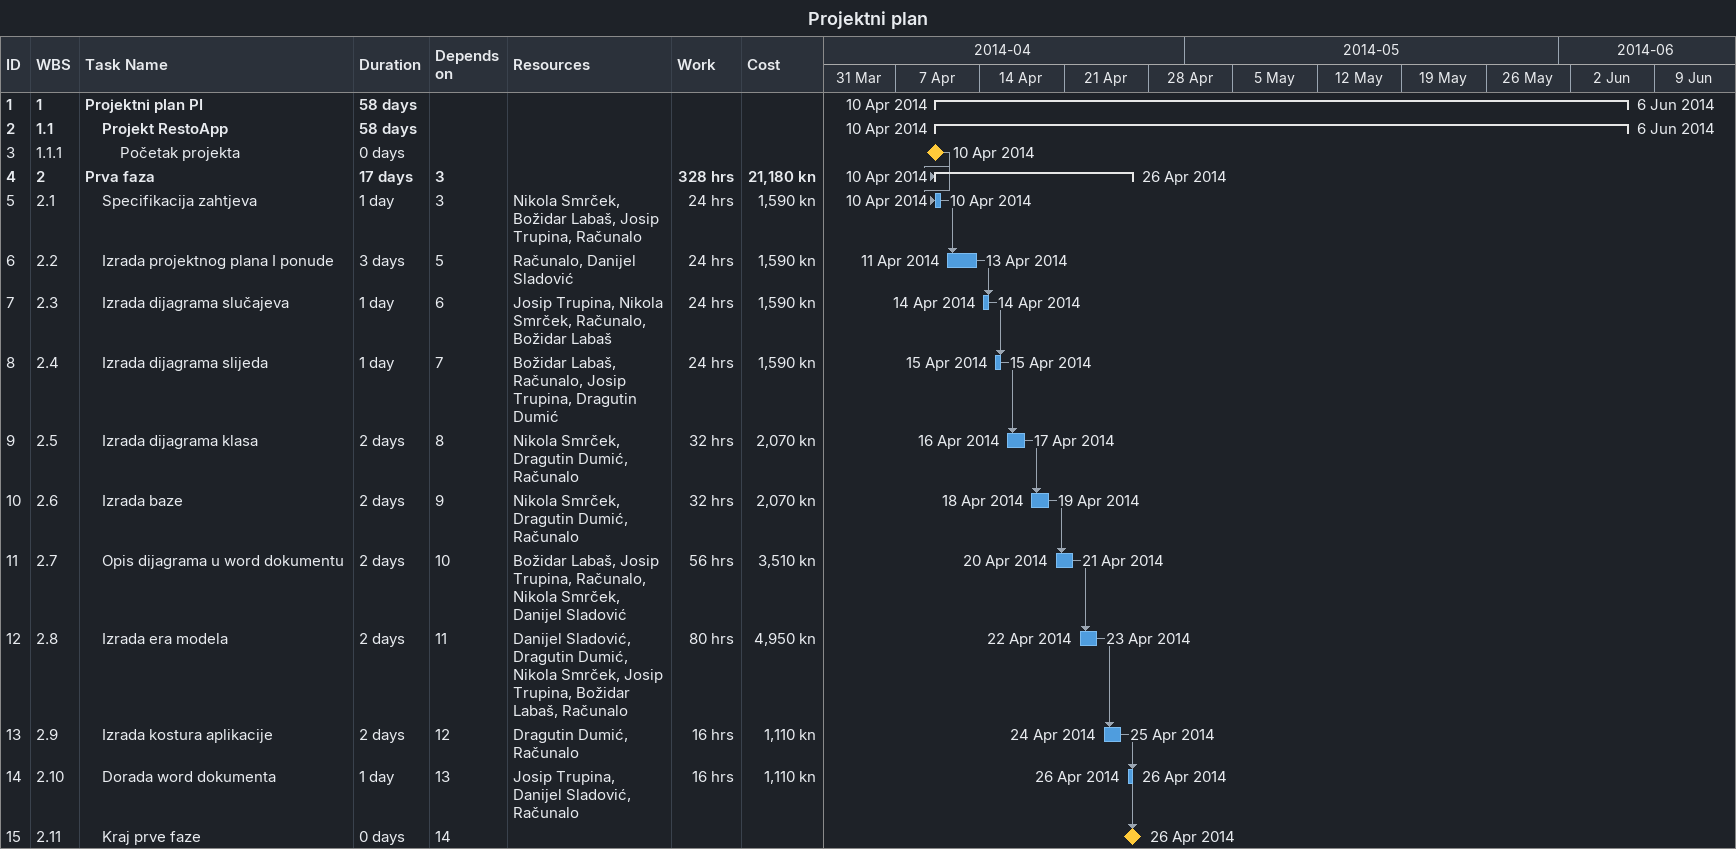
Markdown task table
Projektni plan

| ID | WBS | Task | Duration | Start | Finish | Predecessors | Resources | Work (h) | Cost (kn) |
|---|---|---|---|---|---|---|---|---|---|
| 1 | 1 | **Projektni plan PI** | 58d | 2014-04-10 | 2014-06-06 |  |  |  |  |
| 2 | 1.1 | **Projekt RestoApp** | 58d | 2014-04-10 | 2014-06-06 |  |  |  |  |
| 3 | 1.1.1 | Početak projekta | 0d | 2014-04-10 | 2014-04-10 |  |  |  |  |
| 4 | 2 | **Prva faza** | 17d | 2014-04-10 | 2014-04-26 | 3 |  | 328 | 21180 |
| 5 | 2.1 | Specifikacija zahtjeva | 1d | 2014-04-10 | 2014-04-10 | 3 | Nikola Smrček, Božidar Labaš, Josip Trupina, Računalo | 24 | 1590 |
| 6 | 2.2 | Izrada projektnog plana I ponude | 3d | 2014-04-11 | 2014-04-13 | 5 | Računalo, Danijel Sladović | 24 | 1590 |
| 7 | 2.3 | Izrada dijagrama slučajeva | 1d | 2014-04-14 | 2014-04-14 | 6 | Josip Trupina, Nikola Smrček, Računalo, Božidar Labaš | 24 | 1590 |
| 8 | 2.4 | Izrada dijagrama slijeda | 1d | 2014-04-15 | 2014-04-15 | 7 | Božidar Labaš, Računalo, Josip Trupina, Dragutin Dumić | 24 | 1590 |
| 9 | 2.5 | Izrada dijagrama klasa | 2d | 2014-04-16 | 2014-04-17 | 8 | Nikola Smrček, Dragutin Dumić, Računalo | 32 | 2070 |
| 10 | 2.6 | Izrada baze | 2d | 2014-04-18 | 2014-04-19 | 9 | Nikola Smrček, Dragutin Dumić, Računalo | 32 | 2070 |
| 11 | 2.7 | Opis dijagrama u word dokumentu | 2d | 2014-04-20 | 2014-04-21 | 10 | Božidar Labaš, Josip Trupina, Računalo, Nikola Smrček, Danijel Sladović | 56 | 3510 |
| 12 | 2.8 | Izrada era modela | 2d | 2014-04-22 | 2014-04-23 | 11 | Danijel Sladović, Dragutin Dumić, Nikola Smrček, Josip Trupina, Božidar Labaš, Računalo | 80 | 4950 |
| 13 | 2.9 | Izrada kostura aplikacije | 2d | 2014-04-24 | 2014-04-25 | 12 | Dragutin Dumić, Računalo | 16 | 1110 |
| 14 | 2.10 | Dorada word dokumenta | 1d | 2014-04-26 | 2014-04-26 | 13 | Josip Trupina, Danijel Sladović, Računalo | 16 | 1110 |
| 15 | 2.11 | Kraj prve faze | 0d | 2014-04-26 | 2014-04-26 | 14 |  |  |  |
